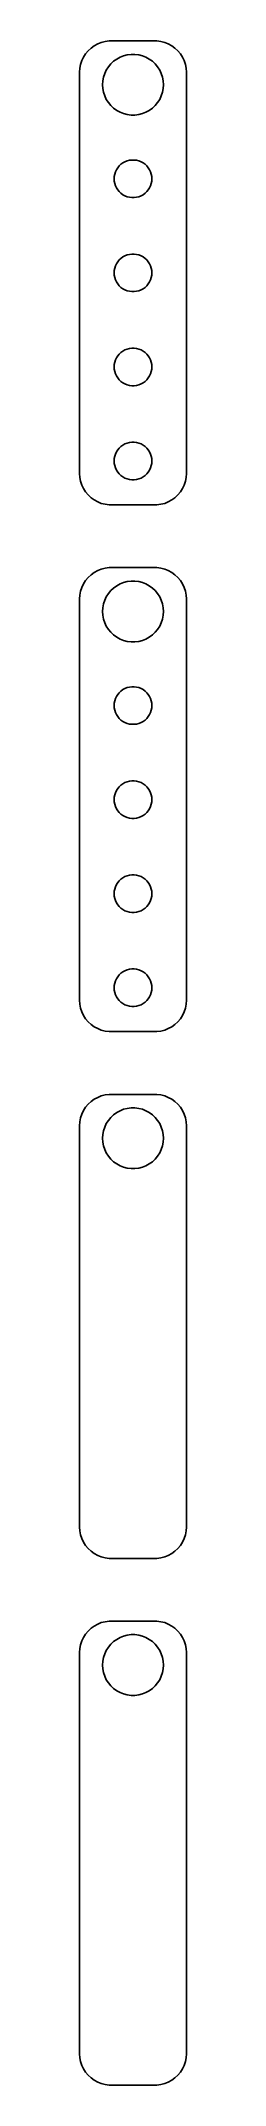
# Model space of a CAD drawing. Header units: metres. Extents: x -8 to 8, y -37 to 289.
import ezdxf

# ---------------------------------------------------------------- set-up
doc = ezdxf.new("R2010")
doc.units = ezdxf.units.M

msp = doc.modelspace()

# ---------------------------------------------------------------- linework, layer by layer
for p, q in [((-7.54507, 286.939), (-7.88153, 286.409)), ((-7.14484, 287.423), (-7.54507, 286.939)), ((-6.68712, 287.853), (-7.14484, 287.423)), ((-6.17912, 288.222), (-6.68712, 287.853)), ((-5.62889, 288.524), (-6.17912, 288.222)), ((-5.04507, 288.755), (-5.62889, 288.524)), ((-4.4369, 288.911), (-5.04507, 288.755)), ((-3.81395, 288.99), (-4.4369, 288.911)), ((3.81395, 288.99), (-3.81395, 288.99)), ((4.4369, 288.911), (3.81395, 288.99)), ((5.04507, 288.755), (4.4369, 288.911)), ((5.62889, 288.524), (5.04507, 288.755)), ((6.17912, 288.222), (5.62889, 288.524)), ((6.68712, 287.853), (6.17912, 288.222)), ((7.14484, 287.423), (6.68712, 287.853)), ((7.54507, 286.939), (7.14484, 287.423)), ((7.88153, 286.409), (7.54507, 286.939)), ((-8.46057, 284.627), (-8.5, 284)), ((-8.5, 284), (-8.5, 220)), ((-8.34291, 285.243), (-8.46057, 284.627)), ((-8.14888, 285.841), (-8.34291, 285.243)), ((-7.88153, 286.409), (-8.14888, 285.841)), ((-4.69762, 283.206), (-4.50941, 283.785)), ((-4.50941, 283.785), (-4.25008, 284.337)), ((-4.25008, 284.337), (-3.92372, 284.851)), ((-3.92372, 284.851), (-3.53549, 285.32)), ((-3.53549, 285.32), (-3.09149, 285.737)), ((-3.09149, 285.737), (-2.59875, 286.095)), ((-2.59875, 286.095), (-2.06502, 286.388)), ((-2.06502, 286.388), (-1.49872, 286.613)), ((-1.49872, 286.613), (-0.908798, 286.764)), ((-0.908798, 286.764), (-0.30452, 286.84)), ((-0.30452, 286.84), (0.30452, 286.84)), ((0.30452, 286.84), (0.908798, 286.764)), ((0.908798, 286.764), (1.49872, 286.613)), ((1.49872, 286.613), (2.06502, 286.388)), ((2.06502, 286.388), (2.59875, 286.095)), ((2.59875, 286.095), (3.09149, 285.737)), ((3.09149, 285.737), (3.53549, 285.32)), ((3.53549, 285.32), (3.92372, 284.851)), ((3.92372, 284.851), (4.25008, 284.337)), ((4.25008, 284.337), (4.50941, 283.785)), ((4.50941, 283.785), (4.69762, 283.206)), ((8.14888, 285.841), (7.88153, 286.409)), ((8.34291, 285.243), (8.14888, 285.841)), ((8.46057, 284.627), (8.34291, 285.243)), ((8.5, 284), (8.46057, 284.627)), ((8.5, 220), (8.5, 284)), ((-4.84999, 282), (-4.81175, 282.608)), ((-4.81175, 281.392), (-4.84999, 282)), ((-4.81175, 282.608), (-4.69762, 283.206)), ((-4.69762, 280.794), (-4.81175, 281.392)), ((-4.50941, 280.215), (-4.69762, 280.794)), ((4.69762, 280.794), (4.50941, 280.215)), ((4.69762, 283.206), (4.81175, 282.608)), ((4.81175, 281.392), (4.69762, 280.794)), ((4.81175, 282.608), (4.84999, 282)), ((4.84999, 282), (4.81175, 281.392)), ((-4.25008, 279.663), (-4.50941, 280.215)), ((-3.92372, 279.149), (-4.25008, 279.663)), ((-3.53549, 278.68), (-3.92372, 279.149)), ((-3.09149, 278.263), (-3.53549, 278.68)), ((-2.59875, 277.905), (-3.09149, 278.263)), ((-2.06502, 277.612), (-2.59875, 277.905)), ((-1.49872, 277.387), (-2.06502, 277.612)), ((-0.908798, 277.236), (-1.49872, 277.387)), ((-0.30452, 277.16), (-0.908798, 277.236)), ((0.30452, 277.16), (-0.30452, 277.16)), ((0.908798, 277.236), (0.30452, 277.16)), ((1.49872, 277.387), (0.908798, 277.236)), ((2.06502, 277.612), (1.49872, 277.387)), ((2.59875, 277.905), (2.06502, 277.612)), ((3.09149, 278.263), (2.59875, 277.905)), ((3.53549, 278.68), (3.09149, 278.263)), ((3.92372, 279.149), (3.53549, 278.68)), ((4.25008, 279.663), (3.92372, 279.149)), ((4.50941, 280.215), (4.25008, 279.663)), ((-3, 267), (-2.97633, 267.376)), ((-2.97633, 267.376), (-2.90575, 267.746)), ((-2.90575, 267.746), (-2.78932, 268.104)), ((-2.78932, 268.104), (-2.62891, 268.445)), ((-2.62891, 268.445), (-2.42705, 268.763)), ((-2.42705, 268.763), (-2.1869, 269.054)), ((-2.1869, 269.054), (-1.91226, 269.312)), ((-1.91226, 269.312), (-1.60747, 269.533)), ((-1.60747, 269.533), (-1.27733, 269.714)), ((-1.27733, 269.714), (-0.927048, 269.853)), ((-0.927048, 269.853), (-0.562134, 269.947)), ((-0.562134, 269.947), (-0.18837, 269.994)), ((-0.18837, 269.994), (0.18837, 269.994)), ((0.18837, 269.994), (0.562134, 269.947)), ((0.562134, 269.947), (0.927048, 269.853)), ((0.927048, 269.853), (1.27733, 269.714)), ((1.27733, 269.714), (1.60747, 269.533)), ((1.60747, 269.533), (1.91226, 269.312)), ((1.91226, 269.312), (2.1869, 269.054)), ((2.1869, 269.054), (2.42705, 268.763)), ((2.42705, 268.763), (2.62891, 268.445)), ((2.62891, 268.445), (2.78932, 268.104)), ((2.78932, 268.104), (2.90575, 267.746)), ((2.90575, 267.746), (2.97633, 267.376)), ((2.97633, 267.376), (3, 267)), ((-2.97633, 266.624), (-3, 267)), ((-2.90575, 266.254), (-2.97633, 266.624)), ((-2.78932, 265.896), (-2.90575, 266.254)), ((-2.62891, 265.555), (-2.78932, 265.896)), ((-2.42705, 265.237), (-2.62891, 265.555)), ((-2.1869, 264.946), (-2.42705, 265.237)), ((-1.91226, 264.688), (-2.1869, 264.946)), ((-1.60747, 264.467), (-1.91226, 264.688)), ((-1.27733, 264.286), (-1.60747, 264.467)), ((-0.927048, 264.147), (-1.27733, 264.286)), ((-0.562134, 264.053), (-0.927048, 264.147)), ((-0.18837, 264.006), (-0.562134, 264.053)), ((0.562134, 264.053), (0.18837, 264.006)), ((0.927048, 264.147), (0.562134, 264.053)), ((1.27733, 264.286), (0.927048, 264.147)), ((1.60747, 264.467), (1.27733, 264.286)), ((1.91226, 264.688), (1.60747, 264.467)), ((2.1869, 264.946), (1.91226, 264.688)), ((2.42705, 265.237), (2.1869, 264.946)), ((2.62891, 265.555), (2.42705, 265.237)), ((2.78932, 265.896), (2.62891, 265.555)), ((2.90575, 266.254), (2.78932, 265.896)), ((2.97633, 266.624), (2.90575, 266.254)), ((3, 267), (2.97633, 266.624)), ((0.18837, 264.006), (-0.18837, 264.006)), ((-2.1869, 254.054), (-1.91226, 254.312)), ((-1.91226, 254.312), (-1.60747, 254.533)), ((-1.60747, 254.533), (-1.27733, 254.714)), ((-1.27733, 254.714), (-0.927048, 254.853)), ((-0.927048, 254.853), (-0.562134, 254.947)), ((-0.562134, 254.947), (-0.18837, 254.994)), ((-0.18837, 254.994), (0.18837, 254.994)), ((0.18837, 254.994), (0.562134, 254.947)), ((0.562134, 254.947), (0.927048, 254.853)), ((0.927048, 254.853), (1.27733, 254.714)), ((1.27733, 254.714), (1.60747, 254.533)), ((1.60747, 254.533), (1.91226, 254.312)), ((1.91226, 254.312), (2.1869, 254.054)), ((-3, 252), (-2.97633, 252.376)), ((-2.97633, 251.624), (-3, 252)), ((-2.97633, 252.376), (-2.90575, 252.746)), ((-2.90575, 251.254), (-2.97633, 251.624)), ((-2.90575, 252.746), (-2.78932, 253.104)), ((-2.78932, 250.896), (-2.90575, 251.254)), ((-2.78932, 253.104), (-2.62891, 253.445)), ((-2.62891, 253.445), (-2.42705, 253.763)), ((-2.42705, 253.763), (-2.1869, 254.054)), ((2.1869, 254.054), (2.42705, 253.763)), ((2.42705, 253.763), (2.62891, 253.445)), ((2.62891, 253.445), (2.78932, 253.104)), ((2.78932, 253.104), (2.90575, 252.746)), ((2.90575, 251.254), (2.78932, 250.896)), ((2.90575, 252.746), (2.97633, 252.376)), ((2.97633, 251.624), (2.90575, 251.254)), ((2.97633, 252.376), (3, 252)), ((3, 252), (2.97633, 251.624)), ((-2.62891, 250.555), (-2.78932, 250.896)), ((-2.42705, 250.237), (-2.62891, 250.555)), ((-2.1869, 249.946), (-2.42705, 250.237)), ((-1.91226, 249.688), (-2.1869, 249.946)), ((-1.60747, 249.467), (-1.91226, 249.688)), ((-1.27733, 249.286), (-1.60747, 249.467)), ((-0.927048, 249.147), (-1.27733, 249.286)), ((-0.562134, 249.053), (-0.927048, 249.147)), ((-0.18837, 249.006), (-0.562134, 249.053)), ((0.18837, 249.006), (-0.18837, 249.006)), ((0.562134, 249.053), (0.18837, 249.006)), ((0.927048, 249.147), (0.562134, 249.053)), ((1.27733, 249.286), (0.927048, 249.147)), ((1.60747, 249.467), (1.27733, 249.286)), ((1.91226, 249.688), (1.60747, 249.467)), ((2.1869, 249.946), (1.91226, 249.688)), ((2.42705, 250.237), (2.1869, 249.946)), ((2.62891, 250.555), (2.42705, 250.237)), ((2.78932, 250.896), (2.62891, 250.555)), ((-2.90575, 237.746), (-2.78932, 238.104)), ((-2.78932, 238.104), (-2.62891, 238.445)), ((-2.62891, 238.445), (-2.42705, 238.763)), ((-2.42705, 238.763), (-2.1869, 239.054)), ((-2.1869, 239.054), (-1.91226, 239.312)), ((-1.91226, 239.312), (-1.60747, 239.533)), ((-1.60747, 239.533), (-1.27733, 239.714)), ((-1.27733, 239.714), (-0.927048, 239.853)), ((-0.927048, 239.853), (-0.562134, 239.947)), ((-0.562134, 239.947), (-0.18837, 239.994)), ((-0.18837, 239.994), (0.18837, 239.994)), ((0.18837, 239.994), (0.562134, 239.947)), ((0.562134, 239.947), (0.927048, 239.853)), ((0.927048, 239.853), (1.27733, 239.714)), ((1.27733, 239.714), (1.60747, 239.533)), ((1.60747, 239.533), (1.91226, 239.312)), ((1.91226, 239.312), (2.1869, 239.054)), ((2.1869, 239.054), (2.42705, 238.763)), ((2.42705, 238.763), (2.62891, 238.445)), ((2.62891, 238.445), (2.78932, 238.104)), ((2.78932, 238.104), (2.90575, 237.746)), ((-3, 237), (-2.97633, 237.376)), ((-2.97633, 236.624), (-3, 237)), ((-2.97633, 237.376), (-2.90575, 237.746)), ((-2.90575, 236.254), (-2.97633, 236.624)), ((-2.78932, 235.896), (-2.90575, 236.254)), ((-2.62891, 235.555), (-2.78932, 235.896)), ((-2.42705, 235.237), (-2.62891, 235.555)), ((-2.1869, 234.946), (-2.42705, 235.237)), ((-1.91226, 234.688), (-2.1869, 234.946)), ((2.1869, 234.946), (1.91226, 234.688)), ((2.42705, 235.237), (2.1869, 234.946)), ((2.62891, 235.555), (2.42705, 235.237)), ((2.78932, 235.896), (2.62891, 235.555)), ((2.90575, 236.254), (2.78932, 235.896)), ((2.90575, 237.746), (2.97633, 237.376)), ((2.97633, 236.624), (2.90575, 236.254)), ((2.97633, 237.376), (3, 237)), ((3, 237), (2.97633, 236.624)), ((-1.60747, 234.467), (-1.91226, 234.688)), ((-1.27733, 234.286), (-1.60747, 234.467)), ((-0.927048, 234.147), (-1.27733, 234.286)), ((-0.562134, 234.053), (-0.927048, 234.147)), ((-0.18837, 234.006), (-0.562134, 234.053)), ((0.18837, 234.006), (-0.18837, 234.006)), ((0.562134, 234.053), (0.18837, 234.006)), ((0.927048, 234.147), (0.562134, 234.053)), ((1.27733, 234.286), (0.927048, 234.147)), ((1.60747, 234.467), (1.27733, 234.286)), ((1.91226, 234.688), (1.60747, 234.467)), ((-0.927048, 224.853), (-0.562134, 224.947)), ((-0.562134, 224.947), (-0.18837, 224.994)), ((-0.18837, 224.994), (0.18837, 224.994)), ((0.18837, 224.994), (0.562134, 224.947)), ((0.562134, 224.947), (0.927048, 224.853)), ((-3, 222), (-2.97633, 222.376)), ((-2.97633, 221.624), (-3, 222)), ((-2.97633, 222.376), (-2.90575, 222.746)), ((-2.90575, 222.746), (-2.78932, 223.104)), ((-2.78932, 223.104), (-2.62891, 223.445)), ((-2.62891, 223.445), (-2.42705, 223.763)), ((-2.42705, 223.763), (-2.1869, 224.054)), ((-2.1869, 224.054), (-1.91226, 224.312)), ((-1.91226, 224.312), (-1.60747, 224.533)), ((-1.60747, 224.533), (-1.27733, 224.714)), ((-1.27733, 224.714), (-0.927048, 224.853)), ((0.927048, 224.853), (1.27733, 224.714)), ((1.27733, 224.714), (1.60747, 224.533)), ((1.60747, 224.533), (1.91226, 224.312)), ((1.91226, 224.312), (2.1869, 224.054)), ((2.1869, 224.054), (2.42705, 223.763)), ((2.42705, 223.763), (2.62891, 223.445)), ((2.62891, 223.445), (2.78932, 223.104)), ((2.78932, 223.104), (2.90575, 222.746)), ((2.90575, 222.746), (2.97633, 222.376)), ((2.97633, 222.376), (3, 222)), ((3, 222), (2.97633, 221.624)), ((-8.5, 220), (-8.46057, 219.373)), ((-8.46057, 219.373), (-8.34291, 218.757)), ((-8.34291, 218.757), (-8.14888, 218.159)), ((-2.90575, 221.254), (-2.97633, 221.624)), ((-2.78932, 220.896), (-2.90575, 221.254)), ((-2.62891, 220.555), (-2.78932, 220.896)), ((-2.42705, 220.237), (-2.62891, 220.555)), ((-2.1869, 219.946), (-2.42705, 220.237)), ((-1.91226, 219.688), (-2.1869, 219.946)), ((-1.60747, 219.467), (-1.91226, 219.688)), ((-1.27733, 219.286), (-1.60747, 219.467)), ((-0.927048, 219.147), (-1.27733, 219.286)), ((-0.562134, 219.053), (-0.927048, 219.147)), ((-0.18837, 219.006), (-0.562134, 219.053)), ((0.18837, 219.006), (-0.18837, 219.006)), ((0.562134, 219.053), (0.18837, 219.006)), ((0.927048, 219.147), (0.562134, 219.053)), ((1.27733, 219.286), (0.927048, 219.147)), ((1.60747, 219.467), (1.27733, 219.286)), ((1.91226, 219.688), (1.60747, 219.467)), ((2.1869, 219.946), (1.91226, 219.688)), ((2.42705, 220.237), (2.1869, 219.946)), ((2.62891, 220.555), (2.42705, 220.237)), ((2.78932, 220.896), (2.62891, 220.555)), ((2.90575, 221.254), (2.78932, 220.896)), ((2.97633, 221.624), (2.90575, 221.254)), ((8.14888, 218.159), (8.34291, 218.757)), ((8.34291, 218.757), (8.46057, 219.373)), ((8.46057, 219.373), (8.5, 220)), ((-8.14888, 218.159), (-7.88153, 217.591)), ((-7.88153, 217.591), (-7.54507, 217.061)), ((-7.54507, 217.061), (-7.14484, 216.577)), ((-7.14484, 216.577), (-6.68712, 216.147)), ((-6.68712, 216.147), (-6.17912, 215.778)), ((-6.17912, 215.778), (-5.62889, 215.476)), ((-5.62889, 215.476), (-5.04507, 215.245)), ((-5.04507, 215.245), (-4.4369, 215.089)), ((4.4369, 215.089), (5.04507, 215.245)), ((5.04507, 215.245), (5.62889, 215.476)), ((5.62889, 215.476), (6.17912, 215.778)), ((6.17912, 215.778), (6.68712, 216.147)), ((6.68712, 216.147), (7.14484, 216.577)), ((7.14484, 216.577), (7.54507, 217.061)), ((7.54507, 217.061), (7.88153, 217.591)), ((7.88153, 217.591), (8.14888, 218.159)), ((-4.4369, 215.089), (-3.81395, 215.01)), ((-3.81395, 215.01), (3.81395, 215.01)), ((3.81395, 215.01), (4.4369, 215.089)), ((-7.88153, 202.409), (-8.14888, 201.841)), ((-7.54507, 202.939), (-7.88153, 202.409)), ((-7.14484, 203.423), (-7.54507, 202.939)), ((-6.68712, 203.853), (-7.14484, 203.423)), ((-6.17912, 204.222), (-6.68712, 203.853)), ((-5.62889, 204.524), (-6.17912, 204.222)), ((-5.04507, 204.755), (-5.62889, 204.524)), ((-4.4369, 204.911), (-5.04507, 204.755)), ((-3.81395, 204.99), (-4.4369, 204.911)), ((3.81395, 204.99), (-3.81395, 204.99)), ((-2.59875, 202.095), (-2.06502, 202.388)), ((-2.06502, 202.388), (-1.49872, 202.613)), ((-1.49872, 202.613), (-0.908798, 202.764)), ((-0.908798, 202.764), (-0.30452, 202.84)), ((-0.30452, 202.84), (0.30452, 202.84)), ((0.30452, 202.84), (0.908798, 202.764)), ((0.908798, 202.764), (1.49872, 202.613)), ((1.49872, 202.613), (2.06502, 202.388)), ((2.06502, 202.388), (2.59875, 202.095)), ((4.4369, 204.911), (3.81395, 204.99)), ((5.04507, 204.755), (4.4369, 204.911)), ((5.62889, 204.524), (5.04507, 204.755)), ((6.17912, 204.222), (5.62889, 204.524)), ((6.68712, 203.853), (6.17912, 204.222)), ((7.14484, 203.423), (6.68712, 203.853)), ((7.54507, 202.939), (7.14484, 203.423)), ((7.88153, 202.409), (7.54507, 202.939)), ((8.14888, 201.841), (7.88153, 202.409)), ((-8.46057, 200.627), (-8.5, 200)), ((-8.5, 200), (-8.5, 136)), ((-8.34291, 201.243), (-8.46057, 200.627)), ((-8.14888, 201.841), (-8.34291, 201.243)), ((-4.81175, 198.608), (-4.69762, 199.206)), ((-4.69762, 199.206), (-4.50941, 199.785)), ((-4.50941, 199.785), (-4.25008, 200.337)), ((-4.25008, 200.337), (-3.92372, 200.851)), ((-3.92372, 200.851), (-3.53549, 201.32)), ((-3.53549, 201.32), (-3.09149, 201.737)), ((-3.09149, 201.737), (-2.59875, 202.095)), ((2.59875, 202.095), (3.09149, 201.737)), ((3.09149, 201.737), (3.53549, 201.32)), ((3.53549, 201.32), (3.92372, 200.851)), ((3.92372, 200.851), (4.25008, 200.337)), ((4.25008, 200.337), (4.50941, 199.785)), ((4.50941, 199.785), (4.69762, 199.206)), ((4.69762, 199.206), (4.81175, 198.608)), ((8.34291, 201.243), (8.14888, 201.841)), ((8.46057, 200.627), (8.34291, 201.243)), ((8.5, 200), (8.46057, 200.627)), ((8.5, 136), (8.5, 200)), ((-4.84999, 198), (-4.81175, 198.608)), ((-4.81175, 197.392), (-4.84999, 198)), ((-4.69762, 196.794), (-4.81175, 197.392)), ((-4.50941, 196.215), (-4.69762, 196.794)), ((-4.25008, 195.663), (-4.50941, 196.215)), ((-3.92372, 195.149), (-4.25008, 195.663)), ((4.25008, 195.663), (3.92372, 195.149)), ((4.50941, 196.215), (4.25008, 195.663)), ((4.69762, 196.794), (4.50941, 196.215)), ((4.81175, 197.392), (4.69762, 196.794)), ((4.81175, 198.608), (4.84999, 198)), ((4.84999, 198), (4.81175, 197.392)), ((-3.53549, 194.68), (-3.92372, 195.149)), ((-3.09149, 194.263), (-3.53549, 194.68)), ((-2.59875, 193.905), (-3.09149, 194.263)), ((-2.06502, 193.612), (-2.59875, 193.905)), ((-1.49872, 193.387), (-2.06502, 193.612)), ((-0.908798, 193.236), (-1.49872, 193.387)), ((-0.30452, 193.16), (-0.908798, 193.236)), ((0.30452, 193.16), (-0.30452, 193.16)), ((0.908798, 193.236), (0.30452, 193.16)), ((1.49872, 193.387), (0.908798, 193.236)), ((2.06502, 193.612), (1.49872, 193.387)), ((2.59875, 193.905), (2.06502, 193.612)), ((3.09149, 194.263), (2.59875, 193.905)), ((3.53549, 194.68), (3.09149, 194.263)), ((3.92372, 195.149), (3.53549, 194.68)), ((-1.27733, 185.714), (-0.927048, 185.853)), ((-0.927048, 185.853), (-0.562134, 185.947)), ((-0.562134, 185.947), (-0.18837, 185.994)), ((-0.18837, 185.994), (0.18837, 185.994)), ((0.18837, 185.994), (0.562134, 185.947)), ((0.562134, 185.947), (0.927048, 185.853)), ((0.927048, 185.853), (1.27733, 185.714)), ((-3, 183), (-2.97633, 183.376)), ((-2.97633, 182.624), (-3, 183)), ((-2.97633, 183.376), (-2.90575, 183.746)), ((-2.90575, 182.254), (-2.97633, 182.624)), ((-2.90575, 183.746), (-2.78932, 184.104)), ((-2.78932, 184.104), (-2.62891, 184.445)), ((-2.62891, 184.445), (-2.42705, 184.763)), ((-2.42705, 184.763), (-2.1869, 185.054)), ((-2.1869, 185.054), (-1.91226, 185.312)), ((-1.91226, 185.312), (-1.60747, 185.533)), ((-1.60747, 185.533), (-1.27733, 185.714)), ((1.27733, 185.714), (1.60747, 185.533)), ((1.60747, 185.533), (1.91226, 185.312)), ((1.91226, 185.312), (2.1869, 185.054)), ((2.1869, 185.054), (2.42705, 184.763)), ((2.42705, 184.763), (2.62891, 184.445)), ((2.62891, 184.445), (2.78932, 184.104)), ((2.78932, 184.104), (2.90575, 183.746)), ((2.90575, 183.746), (2.97633, 183.376)), ((2.97633, 182.624), (2.90575, 182.254)), ((2.97633, 183.376), (3, 183)), ((3, 183), (2.97633, 182.624)), ((-2.78932, 181.896), (-2.90575, 182.254)), ((-2.62891, 181.555), (-2.78932, 181.896)), ((-2.42705, 181.237), (-2.62891, 181.555)), ((-2.1869, 180.946), (-2.42705, 181.237)), ((-1.91226, 180.688), (-2.1869, 180.946)), ((-1.60747, 180.467), (-1.91226, 180.688)), ((-1.27733, 180.286), (-1.60747, 180.467)), ((-0.927048, 180.147), (-1.27733, 180.286)), ((-0.562134, 180.053), (-0.927048, 180.147)), ((-0.18837, 180.006), (-0.562134, 180.053)), ((0.18837, 180.006), (-0.18837, 180.006)), ((0.562134, 180.053), (0.18837, 180.006)), ((0.927048, 180.147), (0.562134, 180.053)), ((1.27733, 180.286), (0.927048, 180.147)), ((1.60747, 180.467), (1.27733, 180.286)), ((1.91226, 180.688), (1.60747, 180.467)), ((2.1869, 180.946), (1.91226, 180.688)), ((2.42705, 181.237), (2.1869, 180.946)), ((2.62891, 181.555), (2.42705, 181.237)), ((2.78932, 181.896), (2.62891, 181.555)), ((2.90575, 182.254), (2.78932, 181.896)), ((-2.62891, 169.445), (-2.42705, 169.763)), ((-2.42705, 169.763), (-2.1869, 170.054)), ((-2.1869, 170.054), (-1.91226, 170.312)), ((-1.91226, 170.312), (-1.60747, 170.533)), ((-1.60747, 170.533), (-1.27733, 170.714)), ((-1.27733, 170.714), (-0.927048, 170.853)), ((-0.927048, 170.853), (-0.562134, 170.947)), ((-0.562134, 170.947), (-0.18837, 170.994)), ((-0.18837, 170.994), (0.18837, 170.994)), ((0.18837, 170.994), (0.562134, 170.947)), ((0.562134, 170.947), (0.927048, 170.853)), ((0.927048, 170.853), (1.27733, 170.714)), ((1.27733, 170.714), (1.60747, 170.533)), ((1.60747, 170.533), (1.91226, 170.312)), ((1.91226, 170.312), (2.1869, 170.054)), ((2.1869, 170.054), (2.42705, 169.763)), ((2.42705, 169.763), (2.62891, 169.445)), ((-3, 168), (-2.97633, 168.376)), ((-2.97633, 167.624), (-3, 168)), ((-2.97633, 168.376), (-2.90575, 168.746)), ((-2.90575, 167.254), (-2.97633, 167.624)), ((-2.90575, 168.746), (-2.78932, 169.104)), ((-2.78932, 166.896), (-2.90575, 167.254)), ((-2.78932, 169.104), (-2.62891, 169.445)), ((-2.62891, 166.555), (-2.78932, 166.896)), ((-2.42705, 166.237), (-2.62891, 166.555)), ((2.62891, 166.555), (2.42705, 166.237)), ((2.62891, 169.445), (2.78932, 169.104)), ((2.78932, 166.896), (2.62891, 166.555)), ((2.78932, 169.104), (2.90575, 168.746)), ((2.90575, 167.254), (2.78932, 166.896)), ((2.90575, 168.746), (2.97633, 168.376)), ((2.97633, 167.624), (2.90575, 167.254)), ((2.97633, 168.376), (3, 168)), ((3, 168), (2.97633, 167.624)), ((-2.1869, 165.946), (-2.42705, 166.237)), ((-1.91226, 165.688), (-2.1869, 165.946)), ((-1.60747, 165.467), (-1.91226, 165.688)), ((-1.27733, 165.286), (-1.60747, 165.467)), ((-0.927048, 165.147), (-1.27733, 165.286)), ((-0.562134, 165.053), (-0.927048, 165.147)), ((-0.18837, 165.006), (-0.562134, 165.053)), ((0.18837, 165.006), (-0.18837, 165.006)), ((0.562134, 165.053), (0.18837, 165.006)), ((0.927048, 165.147), (0.562134, 165.053)), ((1.27733, 165.286), (0.927048, 165.147)), ((1.60747, 165.467), (1.27733, 165.286)), ((1.91226, 165.688), (1.60747, 165.467)), ((2.1869, 165.946), (1.91226, 165.688)), ((2.42705, 166.237), (2.1869, 165.946)), ((-3, 153), (-2.97633, 153.376)), ((-2.97633, 153.376), (-2.90575, 153.746)), ((-2.90575, 153.746), (-2.78932, 154.104)), ((-2.78932, 154.104), (-2.62891, 154.445)), ((-2.62891, 154.445), (-2.42705, 154.763)), ((-2.42705, 154.763), (-2.1869, 155.054)), ((-2.1869, 155.054), (-1.91226, 155.312)), ((-1.91226, 155.312), (-1.60747, 155.533)), ((-1.60747, 155.533), (-1.27733, 155.714)), ((-1.27733, 155.714), (-0.927048, 155.853)), ((-0.927048, 155.853), (-0.562134, 155.947)), ((-0.562134, 155.947), (-0.18837, 155.994)), ((-0.18837, 155.994), (0.18837, 155.994)), ((0.18837, 155.994), (0.562134, 155.947)), ((0.562134, 155.947), (0.927048, 155.853)), ((0.927048, 155.853), (1.27733, 155.714)), ((1.27733, 155.714), (1.60747, 155.533)), ((1.60747, 155.533), (1.91226, 155.312)), ((1.91226, 155.312), (2.1869, 155.054)), ((2.1869, 155.054), (2.42705, 154.763)), ((2.42705, 154.763), (2.62891, 154.445)), ((2.62891, 154.445), (2.78932, 154.104)), ((2.78932, 154.104), (2.90575, 153.746)), ((2.90575, 153.746), (2.97633, 153.376)), ((2.97633, 153.376), (3, 153)), ((-2.97633, 152.624), (-3, 153)), ((-2.90575, 152.254), (-2.97633, 152.624)), ((-2.78932, 151.896), (-2.90575, 152.254)), ((-2.62891, 151.555), (-2.78932, 151.896)), ((-2.42705, 151.237), (-2.62891, 151.555)), ((-2.1869, 150.946), (-2.42705, 151.237)), ((-1.91226, 150.688), (-2.1869, 150.946)), ((-1.60747, 150.467), (-1.91226, 150.688)), ((-1.27733, 150.286), (-1.60747, 150.467)), ((-0.927048, 150.147), (-1.27733, 150.286)), ((-0.562134, 150.053), (-0.927048, 150.147)), ((-0.18837, 150.006), (-0.562134, 150.053)), ((0.18837, 150.006), (-0.18837, 150.006)), ((0.562134, 150.053), (0.18837, 150.006)), ((0.927048, 150.147), (0.562134, 150.053)), ((1.27733, 150.286), (0.927048, 150.147)), ((1.60747, 150.467), (1.27733, 150.286)), ((1.91226, 150.688), (1.60747, 150.467)), ((2.1869, 150.946), (1.91226, 150.688)), ((2.42705, 151.237), (2.1869, 150.946)), ((2.62891, 151.555), (2.42705, 151.237)), ((2.78932, 151.896), (2.62891, 151.555)), ((2.90575, 152.254), (2.78932, 151.896)), ((2.97633, 152.624), (2.90575, 152.254)), ((3, 153), (2.97633, 152.624)), ((-2.1869, 140.054), (-1.91226, 140.312)), ((-1.91226, 140.312), (-1.60747, 140.533)), ((-1.60747, 140.533), (-1.27733, 140.714)), ((-1.27733, 140.714), (-0.927048, 140.853)), ((-0.927048, 140.853), (-0.562134, 140.947)), ((-0.562134, 140.947), (-0.18837, 140.994)), ((-0.18837, 140.994), (0.18837, 140.994)), ((0.18837, 140.994), (0.562134, 140.947)), ((0.562134, 140.947), (0.927048, 140.853)), ((0.927048, 140.853), (1.27733, 140.714)), ((1.27733, 140.714), (1.60747, 140.533)), ((1.60747, 140.533), (1.91226, 140.312)), ((1.91226, 140.312), (2.1869, 140.054)), ((-3, 138), (-2.97633, 138.376)), ((-2.97633, 137.624), (-3, 138)), ((-2.97633, 138.376), (-2.90575, 138.746)), ((-2.90575, 137.254), (-2.97633, 137.624)), ((-2.90575, 138.746), (-2.78932, 139.104)), ((-2.78932, 136.896), (-2.90575, 137.254)), ((-2.78932, 139.104), (-2.62891, 139.445)), ((-2.62891, 139.445), (-2.42705, 139.763)), ((-2.42705, 139.763), (-2.1869, 140.054)), ((2.1869, 140.054), (2.42705, 139.763)), ((2.42705, 139.763), (2.62891, 139.445)), ((2.62891, 139.445), (2.78932, 139.104)), ((2.78932, 139.104), (2.90575, 138.746)), ((2.90575, 137.254), (2.78932, 136.896)), ((2.90575, 138.746), (2.97633, 138.376)), ((2.97633, 137.624), (2.90575, 137.254)), ((2.97633, 138.376), (3, 138)), ((3, 138), (2.97633, 137.624)), ((-8.5, 136), (-8.46057, 135.373)), ((-8.46057, 135.373), (-8.34291, 134.757)), ((-8.34291, 134.757), (-8.14888, 134.159)), ((-8.14888, 134.159), (-7.88153, 133.591)), ((-2.62891, 136.555), (-2.78932, 136.896)), ((-2.42705, 136.237), (-2.62891, 136.555)), ((-2.1869, 135.946), (-2.42705, 136.237)), ((-1.91226, 135.688), (-2.1869, 135.946)), ((-1.60747, 135.467), (-1.91226, 135.688)), ((-1.27733, 135.286), (-1.60747, 135.467)), ((-0.927048, 135.147), (-1.27733, 135.286)), ((-0.562134, 135.053), (-0.927048, 135.147)), ((-0.18837, 135.006), (-0.562134, 135.053)), ((0.18837, 135.006), (-0.18837, 135.006)), ((0.562134, 135.053), (0.18837, 135.006)), ((0.927048, 135.147), (0.562134, 135.053)), ((1.27733, 135.286), (0.927048, 135.147)), ((1.60747, 135.467), (1.27733, 135.286)), ((1.91226, 135.688), (1.60747, 135.467)), ((2.1869, 135.946), (1.91226, 135.688)), ((2.42705, 136.237), (2.1869, 135.946)), ((2.62891, 136.555), (2.42705, 136.237)), ((2.78932, 136.896), (2.62891, 136.555)), ((7.88153, 133.591), (8.14888, 134.159)), ((8.14888, 134.159), (8.34291, 134.757)), ((8.34291, 134.757), (8.46057, 135.373)), ((8.46057, 135.373), (8.5, 136)), ((-7.88153, 133.591), (-7.54507, 133.061)), ((-7.54507, 133.061), (-7.14484, 132.577)), ((-7.14484, 132.577), (-6.68712, 132.147)), ((-6.68712, 132.147), (-6.17912, 131.778)), ((-6.17912, 131.778), (-5.62889, 131.476)), ((-5.62889, 131.476), (-5.04507, 131.245)), ((-5.04507, 131.245), (-4.4369, 131.089)), ((-4.4369, 131.089), (-3.81395, 131.01)), ((-3.81395, 131.01), (3.81395, 131.01)), ((3.81395, 131.01), (4.4369, 131.089)), ((4.4369, 131.089), (5.04507, 131.245)), ((5.04507, 131.245), (5.62889, 131.476)), ((5.62889, 131.476), (6.17912, 131.778)), ((6.17912, 131.778), (6.68712, 132.147)), ((6.68712, 132.147), (7.14484, 132.577)), ((7.14484, 132.577), (7.54507, 133.061)), ((7.54507, 133.061), (7.88153, 133.591)), ((-5.04507, 120.755), (-5.62889, 120.524)), ((-4.4369, 120.911), (-5.04507, 120.755)), ((-3.81395, 120.99), (-4.4369, 120.911)), ((3.81395, 120.99), (-3.81395, 120.99)), ((4.4369, 120.911), (3.81395, 120.99)), ((5.04507, 120.755), (4.4369, 120.911)), ((5.62889, 120.524), (5.04507, 120.755)), ((-8.14888, 117.841), (-8.34291, 117.243)), ((-7.88153, 118.409), (-8.14888, 117.841)), ((-7.54507, 118.939), (-7.88153, 118.409)), ((-7.14484, 119.423), (-7.54507, 118.939)), ((-6.68712, 119.853), (-7.14484, 119.423)), ((-6.17912, 120.222), (-6.68712, 119.853)), ((-5.62889, 120.524), (-6.17912, 120.222)), ((-3.53549, 117.32), (-3.09149, 117.737)), ((-3.09149, 117.737), (-2.59875, 118.095)), ((-2.59875, 118.095), (-2.06502, 118.388)), ((-2.06502, 118.388), (-1.49872, 118.613)), ((-1.49872, 118.613), (-0.908798, 118.764)), ((-0.908798, 118.764), (-0.30452, 118.84)), ((-0.30452, 118.84), (0.30452, 118.84)), ((0.30452, 118.84), (0.908798, 118.764)), ((0.908798, 118.764), (1.49872, 118.613)), ((1.49872, 118.613), (2.06502, 118.388)), ((2.06502, 118.388), (2.59875, 118.095)), ((2.59875, 118.095), (3.09149, 117.737)), ((3.09149, 117.737), (3.53549, 117.32)), ((6.17912, 120.222), (5.62889, 120.524)), ((6.68712, 119.853), (6.17912, 120.222)), ((7.14484, 119.423), (6.68712, 119.853)), ((7.54507, 118.939), (7.14484, 119.423)), ((7.88153, 118.409), (7.54507, 118.939)), ((8.14888, 117.841), (7.88153, 118.409)), ((8.34291, 117.243), (8.14888, 117.841)), ((-8.46057, 116.627), (-8.5, 116)), ((-8.5, 116), (-8.5, 52)), ((-8.34291, 117.243), (-8.46057, 116.627)), ((-4.84999, 114), (-4.81175, 114.608)), ((-4.81175, 114.608), (-4.69762, 115.206)), ((-4.69762, 115.206), (-4.50941, 115.785)), ((-4.50941, 115.785), (-4.25008, 116.337)), ((-4.25008, 116.337), (-3.92372, 116.851)), ((-3.92372, 116.851), (-3.53549, 117.32)), ((3.53549, 117.32), (3.92372, 116.851)), ((3.92372, 116.851), (4.25008, 116.337)), ((4.25008, 116.337), (4.50941, 115.785)), ((4.50941, 115.785), (4.69762, 115.206)), ((4.69762, 115.206), (4.81175, 114.608)), ((4.81175, 114.608), (4.84999, 114)), ((8.46057, 116.627), (8.34291, 117.243)), ((8.5, 116), (8.46057, 116.627)), ((8.5, 52), (8.5, 116)), ((-4.81175, 113.392), (-4.84999, 114)), ((-4.69762, 112.794), (-4.81175, 113.392)), ((-4.50941, 112.215), (-4.69762, 112.794)), ((-4.25008, 111.663), (-4.50941, 112.215)), ((-3.92372, 111.149), (-4.25008, 111.663)), ((-3.53549, 110.68), (-3.92372, 111.149)), ((3.92372, 111.149), (3.53549, 110.68)), ((4.25008, 111.663), (3.92372, 111.149)), ((4.50941, 112.215), (4.25008, 111.663)), ((4.69762, 112.794), (4.50941, 112.215)), ((4.81175, 113.392), (4.69762, 112.794)), ((4.84999, 114), (4.81175, 113.392)), ((-3.09149, 110.263), (-3.53549, 110.68)), ((-2.59875, 109.905), (-3.09149, 110.263)), ((-2.06502, 109.612), (-2.59875, 109.905)), ((-1.49872, 109.387), (-2.06502, 109.612)), ((-0.908798, 109.236), (-1.49872, 109.387)), ((-0.30452, 109.16), (-0.908798, 109.236)), ((0.30452, 109.16), (-0.30452, 109.16)), ((0.908798, 109.236), (0.30452, 109.16)), ((1.49872, 109.387), (0.908798, 109.236)), ((2.06502, 109.612), (1.49872, 109.387)), ((2.59875, 109.905), (2.06502, 109.612)), ((3.09149, 110.263), (2.59875, 109.905)), ((3.53549, 110.68), (3.09149, 110.263)), ((-8.5, 52), (-8.46057, 51.3733)), ((-8.46057, 51.3733), (-8.34291, 50.7566)), ((-8.34291, 50.7566), (-8.14888, 50.1594)), ((-8.14888, 50.1594), (-7.88153, 49.5912)), ((-7.88153, 49.5912), (-7.54507, 49.0611)), ((-7.54507, 49.0611), (-7.14484, 48.5773)), ((7.14484, 48.5773), (7.54507, 49.0611)), ((7.54507, 49.0611), (7.88153, 49.5912)), ((7.88153, 49.5912), (8.14888, 50.1594)), ((8.14888, 50.1594), (8.34291, 50.7566)), ((8.34291, 50.7566), (8.46057, 51.3733)), ((8.46057, 51.3733), (8.5, 52)), ((-7.14484, 48.5773), (-6.68712, 48.1474)), ((-6.68712, 48.1474), (-6.17912, 47.7784)), ((-6.17912, 47.7784), (-5.62889, 47.4759)), ((-5.62889, 47.4759), (-5.04507, 47.2447)), ((-5.04507, 47.2447), (-4.4369, 47.0886)), ((-4.4369, 47.0886), (-3.81395, 47.0099)), ((-3.81395, 47.0099), (3.81395, 47.0099)), ((3.81395, 47.0099), (4.4369, 47.0886)), ((4.4369, 47.0886), (5.04507, 47.2447)), ((5.04507, 47.2447), (5.62889, 47.4759)), ((5.62889, 47.4759), (6.17912, 47.7784)), ((6.17912, 47.7784), (6.68712, 48.1474)), ((6.68712, 48.1474), (7.14484, 48.5773)), ((-6.17912, 36.2216), (-6.68712, 35.8526)), ((-5.62889, 36.5241), (-6.17912, 36.2216)), ((-5.04507, 36.7553), (-5.62889, 36.5241)), ((-4.4369, 36.9114), (-5.04507, 36.7553)), ((-3.81395, 36.9901), (-4.4369, 36.9114)), ((3.81395, 36.9901), (-3.81395, 36.9901)), ((4.4369, 36.9114), (3.81395, 36.9901)), ((5.04507, 36.7553), (4.4369, 36.9114)), ((5.62889, 36.5241), (5.04507, 36.7553)), ((6.17912, 36.2216), (5.62889, 36.5241)), ((6.68712, 35.8526), (6.17912, 36.2216)), ((-8.46057, 32.6267), (-8.5, 32)), ((-8.34291, 33.2434), (-8.46057, 32.6267)), ((-8.14888, 33.8406), (-8.34291, 33.2434)), ((-7.88153, 34.4088), (-8.14888, 33.8406)), ((-7.54507, 34.9389), (-7.88153, 34.4088)), ((-7.14484, 35.4227), (-7.54507, 34.9389)), ((-6.68712, 35.8526), (-7.14484, 35.4227)), ((-4.25008, 32.3365), (-3.92372, 32.8508)), ((-3.92372, 32.8508), (-3.53549, 33.3201)), ((-3.53549, 33.3201), (-3.09149, 33.737)), ((-3.09149, 33.737), (-2.59875, 34.095)), ((-2.59875, 34.095), (-2.06502, 34.3884)), ((-2.06502, 34.3884), (-1.49872, 34.6126)), ((-1.49872, 34.6126), (-0.908798, 34.7641)), ((-0.908798, 34.7641), (-0.30452, 34.8404)), ((-0.30452, 34.8404), (0.30452, 34.8404)), ((0.30452, 34.8404), (0.908798, 34.7641)), ((0.908798, 34.7641), (1.49872, 34.6126)), ((1.49872, 34.6126), (2.06502, 34.3884)), ((2.06502, 34.3884), (2.59875, 34.095)), ((2.59875, 34.095), (3.09149, 33.737)), ((3.09149, 33.737), (3.53549, 33.3201)), ((3.53549, 33.3201), (3.92372, 32.8508)), ((3.92372, 32.8508), (4.25008, 32.3365)), ((7.14484, 35.4227), (6.68712, 35.8526)), ((7.54507, 34.9389), (7.14484, 35.4227)), ((7.88153, 34.4088), (7.54507, 34.9389)), ((8.14888, 33.8406), (7.88153, 34.4088)), ((8.34291, 33.2434), (8.14888, 33.8406)), ((8.46057, 32.6267), (8.34291, 33.2434)), ((8.5, 32), (8.46057, 32.6267)), ((-8.5, 32), (-8.5, -32)), ((-4.84999, 30), (-4.81175, 30.6079)), ((-4.81175, 29.3921), (-4.84999, 30)), ((-4.81175, 30.6079), (-4.69762, 31.2061)), ((-4.69762, 28.7939), (-4.81175, 29.3921)), ((-4.69762, 31.2061), (-4.50941, 31.7854)), ((-4.50941, 31.7854), (-4.25008, 32.3365)), ((4.25008, 32.3365), (4.50941, 31.7854)), ((4.50941, 31.7854), (4.69762, 31.2061)), ((4.69762, 31.2061), (4.81175, 30.6079)), ((4.81175, 29.3921), (4.69762, 28.7939)), ((4.81175, 30.6079), (4.84999, 30)), ((4.84999, 30), (4.81175, 29.3921)), ((8.5, -32), (8.5, 32)), ((-4.50941, 28.2146), (-4.69762, 28.7939)), ((-4.25008, 27.6635), (-4.50941, 28.2146)), ((-3.92372, 27.1492), (-4.25008, 27.6635)), ((-3.53549, 26.6799), (-3.92372, 27.1492)), ((-3.09149, 26.263), (-3.53549, 26.6799)), ((-2.59875, 25.905), (-3.09149, 26.263)), ((3.09149, 26.263), (2.59875, 25.905)), ((3.53549, 26.6799), (3.09149, 26.263)), ((3.92372, 27.1492), (3.53549, 26.6799)), ((4.25008, 27.6635), (3.92372, 27.1492)), ((4.50941, 28.2146), (4.25008, 27.6635)), ((4.69762, 28.7939), (4.50941, 28.2146)), ((-2.06502, 25.6116), (-2.59875, 25.905)), ((-1.49872, 25.3874), (-2.06502, 25.6116)), ((-0.908798, 25.2359), (-1.49872, 25.3874)), ((-0.30452, 25.1596), (-0.908798, 25.2359)), ((0.30452, 25.1596), (-0.30452, 25.1596)), ((0.908798, 25.2359), (0.30452, 25.1596)), ((1.49872, 25.3874), (0.908798, 25.2359)), ((2.06502, 25.6116), (1.49872, 25.3874)), ((2.59875, 25.905), (2.06502, 25.6116)), ((-8.5, -32), (-8.46057, -32.6267)), ((8.46057, -32.6267), (8.5, -32)), ((-8.46057, -32.6267), (-8.34291, -33.2434)), ((-8.34291, -33.2434), (-8.14888, -33.8406)), ((-8.14888, -33.8406), (-7.88153, -34.4088)), ((-7.88153, -34.4088), (-7.54507, -34.9389)), ((-7.54507, -34.9389), (-7.14484, -35.4227)), ((-7.14484, -35.4227), (-6.68712, -35.8526)), ((-6.68712, -35.8526), (-6.17912, -36.2216)), ((6.17912, -36.2216), (6.68712, -35.8526)), ((6.68712, -35.8526), (7.14484, -35.4227)), ((7.14484, -35.4227), (7.54507, -34.9389)), ((7.54507, -34.9389), (7.88153, -34.4088)), ((7.88153, -34.4088), (8.14888, -33.8406)), ((8.14888, -33.8406), (8.34291, -33.2434)), ((8.34291, -33.2434), (8.46057, -32.6267)), ((-6.17912, -36.2216), (-5.62889, -36.5241)), ((-5.62889, -36.5241), (-5.04507, -36.7553)), ((-5.04507, -36.7553), (-4.4369, -36.9114)), ((-4.4369, -36.9114), (-3.81395, -36.9901)), ((-3.81395, -36.9901), (3.81395, -36.9901)), ((3.81395, -36.9901), (4.4369, -36.9114)), ((4.4369, -36.9114), (5.04507, -36.7553)), ((5.04507, -36.7553), (5.62889, -36.5241)), ((5.62889, -36.5241), (6.17912, -36.2216))]:
    msp.add_line(p, q)

doc.saveas('drawing.dxf')
